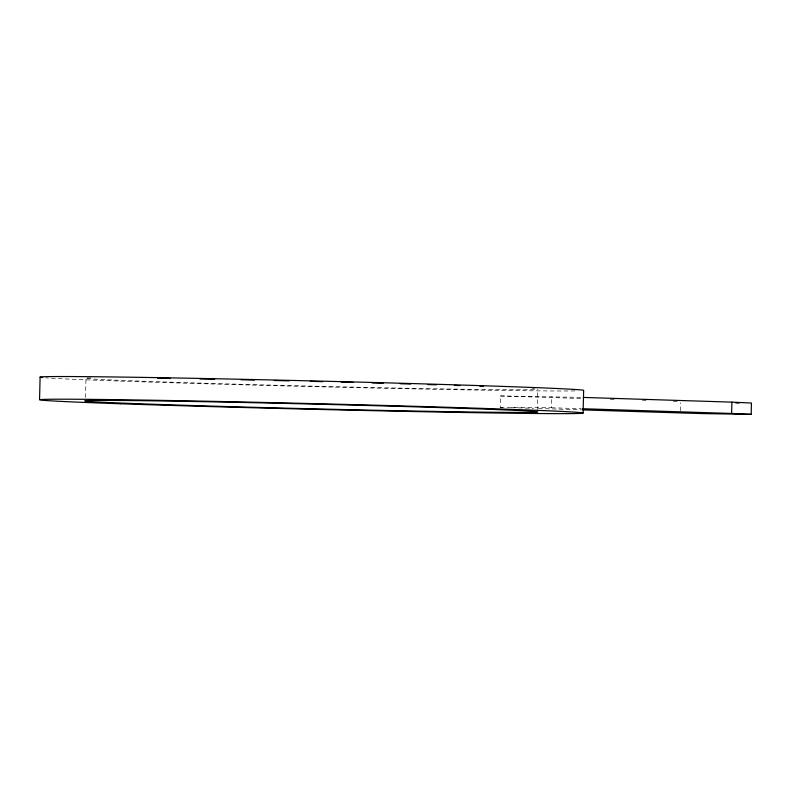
<?xml version="1.0" encoding="UTF-8"?>
<svg xmlns="http://www.w3.org/2000/svg" width="791" height="791" viewBox="0 0 791 791"><rect width="100%" height="100%" fill="white"/><g stroke="black" fill="none" stroke-linecap="round" stroke-linejoin="round"><path stroke-width="0.59" stroke-dasharray="3.96 2.97" d="M85.517 397.487L85.982 378.414M502.671 407.365L500.199 407.286L500.476 395.965L582.532 397.408M537.227 410.559L537.751 389.113M500.199 407.286L551.396 407.76L551.673 396.429M680.468 410.717L680.665 402.797M500.476 395.965L581.939 398.535M610.336 399.435L615.269 399.593M642.421 400.454L646.128 400.572M673.279 401.433L678.223 401.581M551.396 407.76L581.019 408.69M511.312 407.642L533.529 408.344M538.463 408.502L581.662 409.867M534.301 389.647A226.542 2.373 1.4 0 1 265.628 384.95A226.542 2.373 1.4 0 1 90.945 377.841M532.402 388.608A226.542 2.373 1.4 0 1 534.815 388.786M574.928 390.902A271.857 2.848 1.4 0 1 305.138 386.443A271.857 2.848 1.4 0 1 45.759 377.831"/><path stroke-width="1.19" d="M39.55 399.791L40.104 377.139M583.086 413.031L583.639 390.378A271.857 2.848 1.4 0 0 291.978 380.431A271.857 2.848 1.4 0 0 42.704 377.574M731.893 402.135L751.45 403.034L751.173 414.355L731.616 413.456L731.893 402.135L583.768 397.448M751.173 414.355L702.527 413.604L582.898 409.906M735.759 402.975L739.14 403.024M582.255 408.729L731.616 413.456M157.686 378.256A226.542 2.373 1.4 0 1 170.213 378.444M199.905 378.958A226.542 2.373 1.4 0 1 214.648 379.245M241.136 379.779A226.542 2.373 1.4 0 1 254.415 380.066M274.25 380.501A226.542 2.373 1.4 0 1 289.249 380.847M310.23 381.351A226.542 2.373 1.4 0 1 322.629 381.658M341.158 382.122A226.542 2.373 1.4 0 1 353.31 382.439M372.027 382.943A226.542 2.373 1.4 0 1 383.18 383.249M400.117 383.734A226.542 2.373 1.4 0 1 410.628 384.04M427.545 384.545A226.542 2.373 1.4 0 1 436.385 384.822M454.37 385.395A226.542 2.373 1.4 0 1 460.006 385.583M479.86 386.275A226.542 2.373 1.4 0 1 483.558 386.404M163.173 404.587A226.542 2.373 1.4 0 0 533.747 412.289A226.542 2.373 1.4 0 0 237.023 402.352A226.542 2.373 1.4 0 0 163.173 404.587M120.647 403.776A271.857 2.848 1.4 0 0 574.375 413.555A271.857 2.848 1.4 0 0 238.922 401.897A271.857 2.848 1.4 0 0 120.647 403.776"/></g></svg>
